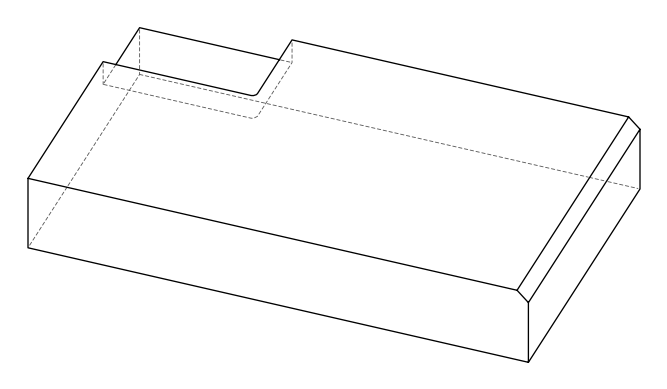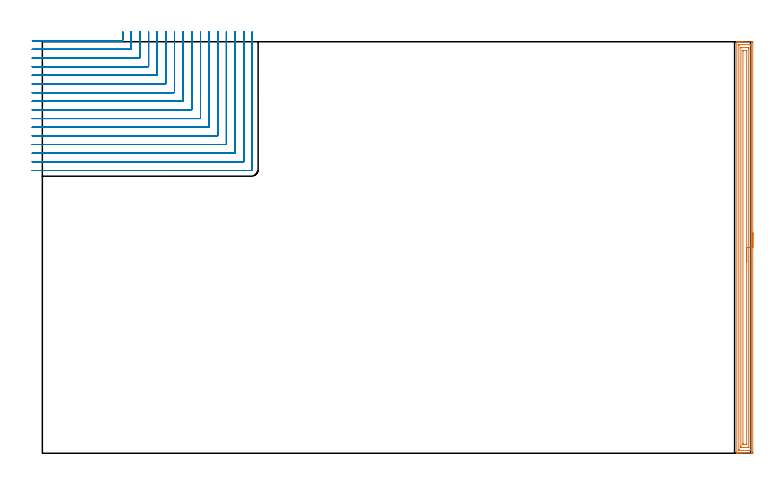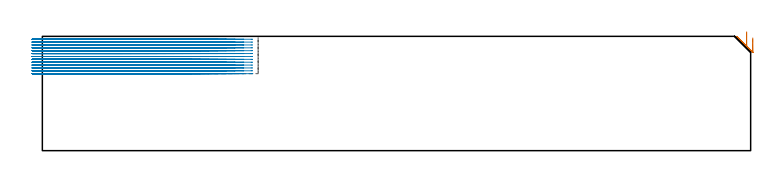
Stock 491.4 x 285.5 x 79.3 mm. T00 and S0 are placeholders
(PLAN: 2 operations, 1 tool changes, 81.5 min)
(1 AREA_MILL | FG_CHAMFER_SURFACE | UGT0205_001 | 9.4 min | 17567 mm3)
(2 MILL_CORNER_NOTCH_RECTANGULAR | CORNER_NOTCH_RECTANGULAR | NXT0201_009 | Follow Part, ap 2, ae 75% | 72.05 min | 361622 mm3)
(TOOL UGT0205_001 | Chamfer Mill 20 x 3 x 45 deg. | D20 FL50 Z2)
(TOOL NXT0201_009 | ENDMILL 8mm [2P460-0800-NA 1630] | D8 FL26 Z6)
(OP 1 AREA_MILL)
G17 G21 G94 G90
T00 M6
G54
G17 G0 G90 X492.9 Y152.75 S1061 M3
G43 Z89.3 H0
Z78.2
G94 G1 Y152.712 Z77.328 F250.
Y152.598 Z76.463
Y152.409 Z75.612
Y152.147 Z74.78
Y151.813 Z73.974
Y151.41 Z73.2
Y150.941 Z72.464
Y150.41 Z71.772
Y149.821 Z71.129
Y149.178 Z70.54
Y148.486 Z70.008
Y147.75 Z69.54
Y146.976 Z69.137
Y146.17 Z68.803
Y145.338 Z68.541
Y144.486 Z68.352
Y143.622 Z68.238
Y142.75 Z68.2
Y0.888
X492.899 Y0.625 Z68.201
X492.893 Y0.005 Z68.204
X492.892 Y0.003 Z68.206
X492.269 Y0.001 Z68.829
X491.643 Y0. Z69.454
X485.114 Z75.981
X483.682 Z77.414
X483.326 Z77.77
X482.612 Z78.488
X482.304 Z78.796
X481.873 Y0.002 Z79.219
X481.843 Y0.004 Z79.248
X481.803 Y0.01 Z79.288
X481.8 Y0.178 Z79.3
Y285.322
X481.803 Y285.49 Z79.288
X481.871 Y285.493 Z79.221
X482.304 Y285.5 Z78.796
X482.612 Z78.488
X483.326 Z77.77
X484.577 Z76.52
X486.009 Z75.087
X492.269 Z68.829
X492.54 Y285.498 Z68.558
X492.892 Y285.49 Z68.206
X492.9 Y285.138 Z68.199
Y142.75 Z68.2
X491.486 Z69.614
X491.485 Y2.413 Z69.615
X491.484 Y2.303 Z69.616
X491.48 Y2.191 Z69.62
X491.471 Y2.01 Z69.629
X491.374 Y2.007 Z69.726
X490.892 Y2.001 Z70.208
X483.739 Y2. Z77.361
X483.326 Y2.002 Z77.774
X483.267 Y2.005 Z77.833
X483.233 Y2.01 Z77.867
X483.221 Y2.021 Z77.879
X483.219 Y2.079 Z77.881
X483.215 Y2.302 Z77.885
X483.214 Y2.413 Z77.886
X483.215 Y283.087 Z77.885
X483.216 Y283.197 Z77.884
X483.22 Y283.309 Z77.88
X483.229 Y283.49 Z77.871
X483.326 Y283.493 Z77.774
X483.808 Y283.499 Z77.292
X490.961 Y283.5 Z70.139
X491.374 Y283.498 Z69.726
X491.433 Y283.495 Z69.667
X491.467 Y283.49 Z69.633
X491.479 Y283.479 Z69.621
X491.481 Y283.421 Z69.619
X491.485 Y283.198 Z69.615
X491.486 Y283.087 Z69.614
Y142.75
X490.072 Z71.028
X490.071 Y4.201 Z71.029
X490.07 Y4.079 Z71.03
X490.067 Y4.02 Z71.033
X490.066 Y4.013 Z71.034
X490.044 Y4.009 Z71.056
X489.987 Y4.004 Z71.113
X489.786 Y4. Z71.314
X485.114 Z75.986
X484.914 Y4.002 Z76.187
X484.78 Y4.005 Z76.32
X484.673 Y4.01 Z76.427
X484.635 Y4.019 Z76.465
X484.634 Y4.04 Z76.466
X484.631 Y4.201 Z76.469
X484.629 Y4.686 Z76.471
X484.628 Y5.095 Z76.472
X484.629 Y281.299 Z76.471
X484.63 Y281.421 Z76.47
X484.633 Y281.48 Z76.467
X484.634 Y281.487 Z76.466
X484.656 Y281.491 Z76.444
X484.713 Y281.496 Z76.387
X484.914 Y281.5 Z76.186
X489.586 Z71.514
X489.787 Y281.498 Z71.313
X489.92 Y281.495 Z71.18
X490.027 Y281.49 Z71.073
X490.065 Y281.481 Z71.035
X490.066 Y281.46 Z71.034
X490.069 Y281.299 Z71.031
X490.071 Y280.814 Z71.029
X490.072 Y280.405 Z71.028
Y142.75
X488.657 Z72.443
Y6.882
X488.651 Y6.028 Z72.449
X488.647 Y6.01 Z72.453
X488.624 Y6.005 Z72.476
X488.57 Y6.001 Z72.53
X486.13 Z74.97
X486.076 Y6.005 Z75.024
X486.053 Y6.01 Z75.047
X486.05 Y6.023 Z75.05
X486.043 Y6.848 Z75.057
Y6.882
Y278.618
X486.049 Y279.471 Z75.051
X486.053 Y279.49 Z75.047
X486.076 Y279.495 Z75.024
X486.13 Y279.499 Z74.97
X488.57 Z72.53
X488.625 Y279.495 Z72.475
X488.647 Y279.49 Z72.453
X488.65 Y279.477 Z72.45
X488.657 Y278.652 Z72.443
Y278.618
Y142.75
Y141.878 Z72.481
Y141.013 Z72.595
Y140.162 Z72.783
Y139.33 Z73.046
Y138.524 Z73.38
Y137.75 Z73.782
Y137.014 Z74.251
Y136.322 Z74.782
Y135.679 Z75.372
Y135.09 Z76.015
Y134.558 Z76.707
Y134.09 Z77.443
Y133.687 Z78.216
Y133.353 Z79.022
Y133.091 Z79.854
Y132.902 Z80.706
Y132.788 Z81.571
Y132.75 Z82.443
G0 Z89.3
M5
M2
(OP 2 MILL_CORNER_NOTCH_RECTANGULAR)
G17 G21 G94 G90
T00 M6
G54
G17 G0 G90 X-6.938 Y286.2 S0 M3
G43 Z89.3 H1
Z77.308
G94 G1 X-3.938 F250.
X55.306 F500.
G3 X55.7 Y286.594 R0.4
G1 Y289.5
Y292.5 F250.
G0 Z89.3
X-7. Y280.2
Z77.308
G1 X-4.
X61.306 F500.
G3 X61.7 Y280.594 R0.4
G1 Y289.5
Y292.5 F250.
G0 Z89.3
X-7. Y274.2
Z77.308
G1 X-4.
X67.306 F500.
G3 X67.7 Y274.594 R0.4
G1 Y289.5
Y292.5 F250.
G0 Z89.3
X-7. Y268.2
Z77.308
G1 X-4.
X73.306 F500.
G3 X73.7 Y268.594 R0.4
G1 Y289.5
Y292.5 F250.
G0 Z89.3
X-7. Y262.2
Z77.308
G1 X-4.
X79.305 F500.
G3 X79.7 Y262.595 R0.4
G1 Y289.5
Y292.5 F250.
G0 Z89.3
X-7. Y256.2
Z77.308
G1 X-4.
X85.305 F500.
G3 X85.7 Y256.595 R0.4
G1 Y289.5
Y292.5 F250.
G0 Z89.3
X-7. Y250.2
Z77.308
G1 X-4.
X91.305 F500.
G3 X91.7 Y250.595 R0.4
G1 Y289.5
Y292.5 F250.
G0 Z89.3
X-7. Y244.2
Z77.308
G1 X-4.
X97.305 F500.
G3 X97.7 Y244.595 R0.4
G1 Y289.5
Y292.5 F250.
G0 Z89.3
X-7. Y238.2
Z77.308
G1 X-4.
X103.305 F500.
G3 X103.7 Y238.595 R0.4
G1 Y289.5
Y292.5 F250.
G0 Z89.3
X-7. Y232.2
Z77.308
G1 X-4.
X109.304 F500.
G3 X109.7 Y232.596 R0.4
G1 Y289.5
Y292.5 F250.
G0 Z89.3
X-7. Y226.2
Z77.308
G1 X-4.
X115.304 F500.
G3 X115.7 Y226.596 R0.4
G1 Y289.5
Y292.5 F250.
G0 Z89.3
X-7. Y220.2
Z77.308
G1 X-4.
X121.304 F500.
G3 X121.7 Y220.596 R0.4
G1 Y289.5
Y292.5 F250.
G0 Z89.3
X-7. Y214.2
Z77.308
G1 X-4.
X127.304 F500.
G3 X127.7 Y214.596 R0.4
G1 Y289.5
Y292.5 F250.
G0 Z89.3
X-7. Y208.2
Z77.308
G1 X-4.
X133.303 F500.
G3 X133.7 Y208.597 R0.4
G1 Y289.5
Y292.5 F250.
G0 Z89.3
X-7. Y202.2
Z77.308
G1 X-4.
X139.303 F500.
G3 X139.7 Y202.597 R0.4
G1 Y289.5
Y292.5 F250.
G0 Z89.3
X-7. Y196.2
Z77.308
G1 X-4.
X144.9 F500.
G3 X145.7 Y197. R0.8
G1 Y289.5
Y292.5 F250.
G0 Z89.3
X-6.938 Y286.2
Z75.315
G1 X-3.938
X55.306 F500.
G3 X55.7 Y286.594 R0.4
G1 Y289.5
Y292.5 F250.
G0 Z89.3
X-7. Y280.2
Z75.315
G1 X-4.
X61.306 F500.
G3 X61.7 Y280.594 R0.4
G1 Y289.5
Y292.5 F250.
G0 Z89.3
X-7. Y274.2
Z75.315
G1 X-4.
X67.306 F500.
G3 X67.7 Y274.594 R0.4
G1 Y289.5
Y292.5 F250.
G0 Z89.3
X-7. Y268.2
Z75.315
G1 X-4.
X73.306 F500.
G3 X73.7 Y268.594 R0.4
G1 Y289.5
Y292.5 F250.
G0 Z89.3
X-7. Y262.2
Z75.315
G1 X-4.
X79.305 F500.
G3 X79.7 Y262.595 R0.4
G1 Y289.5
Y292.5 F250.
G0 Z89.3
X-7. Y256.2
Z75.315
G1 X-4.
X85.305 F500.
G3 X85.7 Y256.595 R0.4
G1 Y289.5
Y292.5 F250.
G0 Z89.3
X-7. Y250.2
Z75.315
G1 X-4.
X91.305 F500.
G3 X91.7 Y250.595 R0.4
G1 Y289.5
Y292.5 F250.
G0 Z89.3
X-7. Y244.2
Z75.315
G1 X-4.
X97.305 F500.
G3 X97.7 Y244.595 R0.4
G1 Y289.5
Y292.5 F250.
G0 Z89.3
X-7. Y238.2
Z75.315
G1 X-4.
X103.304 F500.
G3 X103.7 Y238.596 R0.4
G1 Y289.5
Y292.5 F250.
G0 Z89.3
X-7. Y232.2
Z75.315
G1 X-4.
X109.304 F500.
G3 X109.7 Y232.596 R0.4
G1 Y289.5
Y292.5 F250.
G0 Z89.3
X-7. Y226.2
Z75.315
G1 X-4.
X115.304 F500.
G3 X115.7 Y226.596 R0.4
G1 Y289.5
Y292.5 F250.
G0 Z89.3
X-7. Y220.2
Z75.315
G1 X-4.
X121.304 F500.
G3 X121.7 Y220.596 R0.4
G1 Y289.5
Y292.5 F250.
G0 Z89.3
X-7. Y214.2
Z75.315
G1 X-4.
X127.304 F500.
G3 X127.7 Y214.596 R0.4
G1 Y289.5
Y292.5 F250.
G0 Z89.3
X-7. Y208.2
Z75.315
G1 X-4.
X133.303 F500.
G3 X133.7 Y208.597 R0.4
G1 Y289.5
Y292.5 F250.
G0 Z89.3
X-7. Y202.2
Z75.315
G1 X-4.
X139.303 F500.
G3 X139.7 Y202.597 R0.4
G1 Y289.5
Y292.5 F250.
G0 Z89.3
X-7. Y196.2
Z75.315
G1 X-4.
X144.9 F500.
G3 X145.7 Y197. R0.8
G1 Y289.5
Y292.5 F250.
G0 Z89.3
X-6.938 Y286.2
Z73.323
G1 X-3.938
X55.306 F500.
G3 X55.7 Y286.594 R0.4
G1 Y289.5
Y292.5 F250.
G0 Z89.3
X-7. Y280.2
Z73.323
G1 X-4.
X61.306 F500.
G3 X61.7 Y280.594 R0.4
G1 Y289.5
Y292.5 F250.
G0 Z89.3
X-7. Y274.2
Z73.323
G1 X-4.
X67.306 F500.
G3 X67.7 Y274.594 R0.4
G1 Y289.5
Y292.5 F250.
G0 Z89.3
X-7. Y268.2
Z73.323
G1 X-4.
X73.306 F500.
G3 X73.7 Y268.594 R0.4
G1 Y289.5
Y292.5 F250.
G0 Z89.3
X-7. Y262.2
Z73.323
G1 X-4.
X79.305 F500.
G3 X79.7 Y262.595 R0.4
G1 Y289.5
Y292.5 F250.
G0 Z89.3
X-7. Y256.2
Z73.323
G1 X-4.
X85.305 F500.
G3 X85.7 Y256.595 R0.4
G1 Y289.5
Y292.5 F250.
G0 Z89.3
X-7. Y250.2
Z73.323
G1 X-4.
X91.305 F500.
G3 X91.7 Y250.595 R0.4
G1 Y289.5
Y292.5 F250.
G0 Z89.3
X-7. Y244.2
Z73.323
G1 X-4.
X97.305 F500.
G3 X97.7 Y244.595 R0.4
G1 Y289.5
Y292.5 F250.
G0 Z89.3
X-7. Y238.2
Z73.323
G1 X-4.
X103.305 F500.
G3 X103.7 Y238.595 R0.4
G1 Y289.5
Y292.5 F250.
G0 Z89.3
X-7. Y232.2
Z73.323
G1 X-4.
X109.304 F500.
G3 X109.7 Y232.596 R0.4
G1 Y289.5
Y292.5 F250.
G0 Z89.3
X-7. Y226.2
Z73.323
G1 X-4.
X115.304 F500.
G3 X115.7 Y226.596 R0.4
G1 Y289.5
Y292.5 F250.
G0 Z89.3
X-7. Y220.2
Z73.323
G1 X-4.
X121.304 F500.
G3 X121.7 Y220.596 R0.4
G1 Y289.5
Y292.5 F250.
G0 Z89.3
X-7. Y214.2
Z73.323
G1 X-4.
X127.304 F500.
G3 X127.7 Y214.596 R0.4
G1 Y289.5
Y292.5 F250.
G0 Z89.3
X-7. Y208.2
Z73.323
G1 X-4.
X133.303 F500.
G3 X133.7 Y208.597 R0.4
G1 Y289.5
Y292.5 F250.
G0 Z89.3
X-7. Y202.2
Z73.323
G1 X-4.
X139.303 F500.
G3 X139.7 Y202.597 R0.4
G1 Y289.5
Y292.5 F250.
G0 Z89.3
X-7. Y196.2
Z73.323
G1 X-4.
X144.9 F500.
G3 X145.7 Y197. R0.8
G1 Y289.5
Y292.5 F250.
G0 Z89.3
X-6.938 Y286.2
Z71.331
G1 X-3.938
X55.306 F500.
G3 X55.7 Y286.594 R0.4
G1 Y289.5
Y292.5 F250.
G0 Z89.3
X-7. Y280.2
Z71.331
G1 X-4.
X61.306 F500.
G3 X61.7 Y280.594 R0.4
G1 Y289.5
Y292.5 F250.
G0 Z89.3
X-7. Y274.2
Z71.331
G1 X-4.
X67.306 F500.
G3 X67.7 Y274.594 R0.4
G1 Y289.5
Y292.5 F250.
G0 Z89.3
X-7. Y268.2
Z71.331
G1 X-4.
X73.306 F500.
G3 X73.7 Y268.594 R0.4
G1 Y289.5
Y292.5 F250.
G0 Z89.3
X-7. Y262.2
Z71.331
G1 X-4.
X79.305 F500.
G3 X79.7 Y262.595 R0.4
G1 Y289.5
Y292.5 F250.
G0 Z89.3
X-7. Y256.2
Z71.331
G1 X-4.
X85.305 F500.
G3 X85.7 Y256.595 R0.4
G1 Y289.5
Y292.5 F250.
G0 Z89.3
X-7. Y250.2
Z71.331
G1 X-4.
X91.305 F500.
G3 X91.7 Y250.595 R0.4
G1 Y289.5
Y292.5 F250.
G0 Z89.3
X-7. Y244.2
Z71.331
G1 X-4.
X97.305 F500.
G3 X97.7 Y244.595 R0.4
G1 Y289.5
Y292.5 F250.
G0 Z89.3
X-7. Y238.2
Z71.331
G1 X-4.
X103.305 F500.
G3 X103.7 Y238.595 R0.4
G1 Y289.5
Y292.5 F250.
G0 Z89.3
X-7. Y232.2
Z71.331
G1 X-4.
X109.304 F500.
G3 X109.7 Y232.596 R0.4
G1 Y289.5
Y292.5 F250.
G0 Z89.3
X-7. Y226.2
Z71.331
G1 X-4.
X115.304 F500.
G3 X115.7 Y226.596 R0.4
G1 Y289.5
Y292.5 F250.
G0 Z89.3
X-7. Y220.2
Z71.331
G1 X-4.
X121.304 F500.
G3 X121.7 Y220.596 R0.4
G1 Y289.5
Y292.5 F250.
G0 Z89.3
X-7. Y214.2
Z71.331
G1 X-4.
X127.304 F500.
G3 X127.7 Y214.596 R0.4
G1 Y289.5
Y292.5 F250.
G0 Z89.3
X-7. Y208.2
Z71.331
G1 X-4.
X133.303 F500.
G3 X133.7 Y208.597 R0.4
G1 Y289.5
Y292.5 F250.
G0 Z89.3
X-7. Y202.2
Z71.331
G1 X-4.
X139.303 F500.
G3 X139.7 Y202.597 R0.4
G1 Y289.5
Y292.5 F250.
G0 Z89.3
X-7. Y196.2
Z71.331
G1 X-4.
X144.9 F500.
G3 X145.7 Y197. R0.8
G1 Y289.5
Y292.5 F250.
G0 Z89.3
X-6.938 Y286.2
Z69.338
G1 X-3.938
X55.306 F500.
G3 X55.7 Y286.594 R0.4
G1 Y289.5
Y292.5 F250.
G0 Z89.3
X-7. Y280.2
Z69.338
G1 X-4.
X61.306 F500.
G3 X61.7 Y280.594 R0.4
G1 Y289.5
Y292.5 F250.
G0 Z89.3
X-7. Y274.2
Z69.338
G1 X-4.
X67.306 F500.
G3 X67.7 Y274.594 R0.4
G1 Y289.5
Y292.5 F250.
G0 Z89.3
X-7. Y268.2
Z69.338
G1 X-4.
X73.306 F500.
G3 X73.7 Y268.594 R0.4
G1 Y289.5
Y292.5 F250.
G0 Z89.3
X-7. Y262.2
Z69.338
G1 X-4.
X79.305 F500.
G3 X79.7 Y262.595 R0.4
G1 Y289.5
Y292.5 F250.
G0 Z89.3
X-7. Y256.2
Z69.338
G1 X-4.
X85.305 F500.
G3 X85.7 Y256.595 R0.4
G1 Y289.5
Y292.5 F250.
G0 Z89.3
X-7. Y250.2
Z69.338
G1 X-4.
X91.305 F500.
G3 X91.7 Y250.595 R0.4
G1 Y289.5
Y292.5 F250.
G0 Z89.3
X-7. Y244.2
Z69.338
G1 X-4.
X97.305 F500.
G3 X97.7 Y244.595 R0.4
G1 Y289.5
Y292.5 F250.
G0 Z89.3
X-7. Y238.2
Z69.338
G1 X-4.
X103.305 F500.
G3 X103.7 Y238.595 R0.4
G1 Y289.5
Y292.5 F250.
G0 Z89.3
X-7. Y232.2
Z69.338
G1 X-4.
X109.304 F500.
G3 X109.7 Y232.596 R0.4
G1 Y289.5
Y292.5 F250.
G0 Z89.3
X-7. Y226.2
Z69.338
G1 X-4.
X115.304 F500.
G3 X115.7 Y226.596 R0.4
G1 Y289.5
Y292.5 F250.
G0 Z89.3
X-7. Y220.2
Z69.338
G1 X-4.
X121.304 F500.
G3 X121.7 Y220.596 R0.4
G1 Y289.5
Y292.5 F250.
G0 Z89.3
X-7. Y214.2
Z69.338
G1 X-4.
X127.304 F500.
G3 X127.7 Y214.596 R0.4
G1 Y289.5
Y292.5 F250.
G0 Z89.3
X-7. Y208.2
Z69.338
G1 X-4.
X133.303 F500.
G3 X133.7 Y208.597 R0.4
G1 Y289.5
Y292.5 F250.
G0 Z89.3
X-7. Y202.2
Z69.338
G1 X-4.
X139.303 F500.
G3 X139.7 Y202.597 R0.4
G1 Y289.5
Y292.5 F250.
G0 Z89.3
X-7. Y196.2
Z69.338
G1 X-4.
X144.9 F500.
G3 X145.7 Y197. R0.8
G1 Y289.5
Y292.5 F250.
G0 Z89.3
X-6.938 Y286.2
Z67.346
G1 X-3.938
X55.306 F500.
G3 X55.7 Y286.594 R0.4
G1 Y289.5
Y292.5 F250.
G0 Z89.3
X-7. Y280.2
Z67.346
G1 X-4.
X61.306 F500.
G3 X61.7 Y280.594 R0.4
G1 Y289.5
Y292.5 F250.
G0 Z89.3
X-7. Y274.2
Z67.346
G1 X-4.
X67.306 F500.
G3 X67.7 Y274.594 R0.4
G1 Y289.5
Y292.5 F250.
G0 Z89.3
X-7. Y268.2
Z67.346
G1 X-4.
X73.306 F500.
G3 X73.7 Y268.594 R0.4
G1 Y289.5
Y292.5 F250.
G0 Z89.3
X-7. Y262.2
Z67.346
G1 X-4.
X79.305 F500.
G3 X79.7 Y262.595 R0.4
G1 Y289.5
Y292.5 F250.
G0 Z89.3
X-7. Y256.2
Z67.346
G1 X-4.
X85.305 F500.
G3 X85.7 Y256.595 R0.4
G1 Y289.5
Y292.5 F250.
G0 Z89.3
X-7. Y250.2
Z67.346
G1 X-4.
X91.305 F500.
G3 X91.7 Y250.595 R0.4
G1 Y289.5
Y292.5 F250.
G0 Z89.3
X-7. Y244.2
Z67.346
G1 X-4.
X97.305 F500.
G3 X97.7 Y244.595 R0.4
G1 Y289.5
Y292.5 F250.
G0 Z89.3
X-7. Y238.2
Z67.346
G1 X-4.
X103.305 F500.
G3 X103.7 Y238.595 R0.4
G1 Y289.5
Y292.5 F250.
G0 Z89.3
X-7. Y232.2
Z67.346
G1 X-4.
X109.304 F500.
G3 X109.7 Y232.596 R0.4
G1 Y289.5
Y292.5 F250.
G0 Z89.3
X-7. Y226.2
Z67.346
G1 X-4.
X115.304 F500.
G3 X115.7 Y226.596 R0.4
G1 Y289.5
Y292.5 F250.
G0 Z89.3
X-7. Y220.2
Z67.346
G1 X-4.
X121.304 F500.
G3 X121.7 Y220.596 R0.4
G1 Y289.5
Y292.5 F250.
G0 Z89.3
X-7. Y214.2
Z67.346
G1 X-4.
X127.304 F500.
G3 X127.7 Y214.596 R0.4
G1 Y289.5
Y292.5 F250.
G0 Z89.3
X-7. Y208.2
Z67.346
G1 X-4.
X133.303 F500.
G3 X133.7 Y208.597 R0.4
G1 Y289.5
Y292.5 F250.
G0 Z89.3
X-7. Y202.2
Z67.346
G1 X-4.
X139.303 F500.
G3 X139.7 Y202.597 R0.4
G1 Y289.5
Y292.5 F250.
G0 Z89.3
X-7. Y196.2
Z67.346
G1 X-4.
X144.9 F500.
G3 X145.7 Y197. R0.8
G1 Y289.5
Y292.5 F250.
G0 Z89.3
X-6.938 Y286.2
Z65.354
G1 X-3.938
X55.306 F500.
G3 X55.7 Y286.594 R0.4
G1 Y289.5
Y292.5 F250.
G0 Z89.3
X-7. Y280.2
Z65.354
G1 X-4.
X61.306 F500.
G3 X61.7 Y280.594 R0.4
G1 Y289.5
Y292.5 F250.
G0 Z89.3
X-7. Y274.2
Z65.354
G1 X-4.
X67.306 F500.
G3 X67.7 Y274.594 R0.4
G1 Y289.5
Y292.5 F250.
G0 Z89.3
X-7. Y268.2
Z65.354
G1 X-4.
X73.306 F500.
G3 X73.7 Y268.594 R0.4
G1 Y289.5
Y292.5 F250.
G0 Z89.3
X-7. Y262.2
Z65.354
G1 X-4.
X79.305 F500.
G3 X79.7 Y262.595 R0.4
G1 Y289.5
Y292.5 F250.
G0 Z89.3
X-7. Y256.2
Z65.354
G1 X-4.
X85.305 F500.
G3 X85.7 Y256.595 R0.4
G1 Y289.5
Y292.5 F250.
G0 Z89.3
X-7. Y250.2
Z65.354
G1 X-4.
X91.305 F500.
G3 X91.7 Y250.595 R0.4
G1 Y289.5
Y292.5 F250.
G0 Z89.3
X-7. Y244.2
Z65.354
G1 X-4.
X97.305 F500.
G3 X97.7 Y244.595 R0.4
G1 Y289.5
Y292.5 F250.
G0 Z89.3
X-7. Y238.2
Z65.354
G1 X-4.
X103.305 F500.
G3 X103.7 Y238.595 R0.4
G1 Y289.5
Y292.5 F250.
G0 Z89.3
X-7. Y232.2
Z65.354
G1 X-4.
X109.304 F500.
G3 X109.7 Y232.596 R0.4
G1 Y289.5
Y292.5 F250.
G0 Z89.3
X-7. Y226.2
Z65.354
G1 X-4.
X115.304 F500.
G3 X115.7 Y226.596 R0.4
G1 Y289.5
Y292.5 F250.
G0 Z89.3
X-7. Y220.2
Z65.354
G1 X-4.
X121.304 F500.
G3 X121.7 Y220.596 R0.4
G1 Y289.5
Y292.5 F250.
G0 Z89.3
X-7. Y214.2
Z65.354
G1 X-4.
X127.304 F500.
G3 X127.7 Y214.596 R0.4
G1 Y289.5
Y292.5 F250.
G0 Z89.3
X-7. Y208.2
Z65.354
G1 X-4.
X133.303 F500.
G3 X133.7 Y208.597 R0.4
G1 Y289.5
Y292.5 F250.
G0 Z89.3
X-7. Y202.2
Z65.354
G1 X-4.
X139.303 F500.
G3 X139.7 Y202.597 R0.4
G1 Y289.5
Y292.5 F250.
G0 Z89.3
X-7. Y196.2
Z65.354
G1 X-4.
X144.9 F500.
G3 X145.7 Y197. R0.8
G1 Y289.5
Y292.5 F250.
G0 Z89.3
X-6.938 Y286.2
Z63.362
G1 X-3.938
X55.306 F500.
G3 X55.7 Y286.594 R0.4
G1 Y289.5
Y292.5 F250.
G0 Z89.3
X-7. Y280.2
Z63.362
G1 X-4.
X61.306 F500.
G3 X61.7 Y280.594 R0.4
G1 Y289.5
Y292.5 F250.
G0 Z89.3
X-7. Y274.2
Z63.362
G1 X-4.
X67.306 F500.
G3 X67.7 Y274.594 R0.4
G1 Y289.5
Y292.5 F250.
G0 Z89.3
X-7. Y268.2
Z63.362
G1 X-4.
X73.306 F500.
G3 X73.7 Y268.594 R0.4
G1 Y289.5
Y292.5 F250.
G0 Z89.3
X-7. Y262.2
Z63.362
G1 X-4.
X79.305 F500.
G3 X79.7 Y262.595 R0.4
G1 Y289.5
Y292.5 F250.
G0 Z89.3
X-7. Y256.2
Z63.362
G1 X-4.
X85.305 F500.
G3 X85.7 Y256.595 R0.4
G1 Y289.5
Y292.5 F250.
G0 Z89.3
X-7. Y250.2
Z63.362
G1 X-4.
X91.305 F500.
G3 X91.7 Y250.595 R0.4
G1 Y289.5
Y292.5 F250.
G0 Z89.3
X-7. Y244.2
Z63.362
G1 X-4.
X97.305 F500.
G3 X97.7 Y244.595 R0.4
G1 Y289.5
Y292.5 F250.
G0 Z89.3
X-7. Y238.2
Z63.362
G1 X-4.
X103.305 F500.
G3 X103.7 Y238.595 R0.4
G1 Y289.5
Y292.5 F250.
G0 Z89.3
X-7. Y232.2
Z63.362
G1 X-4.
X109.304 F500.
G3 X109.7 Y232.596 R0.4
G1 Y289.5
Y292.5 F250.
G0 Z89.3
X-7. Y226.2
Z63.362
G1 X-4.
X115.304 F500.
G3 X115.7 Y226.596 R0.4
G1 Y289.5
Y292.5 F250.
G0 Z89.3
X-7. Y220.2
Z63.362
G1 X-4.
X121.304 F500.
G3 X121.7 Y220.596 R0.4
G1 Y289.5
Y292.5 F250.
G0 Z89.3
X-7. Y214.2
Z63.362
G1 X-4.
X127.304 F500.
G3 X127.7 Y214.596 R0.4
G1 Y289.5
Y292.5 F250.
G0 Z89.3
X-7. Y208.2
Z63.362
G1 X-4.
X133.303 F500.
G3 X133.7 Y208.597 R0.4
G1 Y289.5
Y292.5 F250.
G0 Z89.3
X-7. Y202.2
Z63.362
G1 X-4.
X139.303 F500.
G3 X139.7 Y202.597 R0.4
G1 Y289.5
Y292.5 F250.
G0 Z89.3
X-7. Y196.2
Z63.362
G1 X-4.
X144.9 F500.
G3 X145.7 Y197. R0.8
G1 Y289.5
Y292.5 F250.
G0 Z89.3
X-6.938 Y286.2
Z61.369
G1 X-3.938
X55.306 F500.
G3 X55.7 Y286.594 R0.4
G1 Y289.5
Y292.5 F250.
G0 Z89.3
X-7. Y280.2
Z61.369
G1 X-4.
X61.306 F500.
G3 X61.7 Y280.594 R0.4
G1 Y289.5
Y292.5 F250.
G0 Z89.3
X-7. Y274.2
Z61.369
G1 X-4.
X67.306 F500.
G3 X67.7 Y274.594 R0.4
G1 Y289.5
Y292.5 F250.
G0 Z89.3
X-7. Y268.2
Z61.369
G1 X-4.
X73.306 F500.
G3 X73.7 Y268.594 R0.4
G1 Y289.5
Y292.5 F250.
G0 Z89.3
X-7. Y262.2
Z61.369
G1 X-4.
X79.305 F500.
G3 X79.7 Y262.595 R0.4
G1 Y289.5
Y292.5 F250.
G0 Z89.3
X-7. Y256.2
Z61.369
G1 X-4.
X85.305 F500.
G3 X85.7 Y256.595 R0.4
G1 Y289.5
Y292.5 F250.
G0 Z89.3
X-7. Y250.2
Z61.369
G1 X-4.
X91.305 F500.
G3 X91.7 Y250.595 R0.4
G1 Y289.5
Y292.5 F250.
G0 Z89.3
X-7. Y244.2
Z61.369
G1 X-4.
X97.305 F500.
G3 X97.7 Y244.595 R0.4
G1 Y289.5
Y292.5 F250.
G0 Z89.3
X-7. Y238.2
Z61.369
G1 X-4.
X103.305 F500.
G3 X103.7 Y238.595 R0.4
G1 Y289.5
Y292.5 F250.
G0 Z89.3
X-7. Y232.2
Z61.369
G1 X-4.
X109.304 F500.
G3 X109.7 Y232.596 R0.4
G1 Y289.5
Y292.5 F250.
G0 Z89.3
X-7. Y226.2
Z61.369
G1 X-4.
X115.304 F500.
G3 X115.7 Y226.596 R0.4
G1 Y289.5
Y292.5 F250.
G0 Z89.3
X-7. Y220.2
Z61.369
G1 X-4.
X121.304 F500.
G3 X121.7 Y220.596 R0.4
G1 Y289.5
Y292.5 F250.
G0 Z89.3
X-7. Y214.2
Z61.369
G1 X-4.
X127.304 F500.
G3 X127.7 Y214.596 R0.4
G1 Y289.5
Y292.5 F250.
G0 Z89.3
X-7. Y208.2
Z61.369
G1 X-4.
X133.303 F500.
G3 X133.7 Y208.597 R0.4
G1 Y289.5
Y292.5 F250.
G0 Z89.3
X-7. Y202.2
Z61.369
G1 X-4.
X139.303 F500.
G3 X139.7 Y202.597 R0.4
G1 Y289.5
Y292.5 F250.
G0 Z89.3
X-7. Y196.2
Z61.369
G1 X-4.
X144.9 F500.
G3 X145.7 Y197. R0.8
G1 Y289.5
Y292.5 F250.
G0 Z89.3
X-6.938 Y286.2
Z59.377
G1 X-3.938
X55.306 F500.
G3 X55.7 Y286.594 R0.4
G1 Y289.5
Y292.5 F250.
G0 Z89.3
X-7. Y280.2
Z59.377
G1 X-4.
X61.306 F500.
G3 X61.7 Y280.594 R0.4
G1 Y289.5
Y292.5 F250.
G0 Z89.3
X-7. Y274.2
Z59.377
G1 X-4.
X67.306 F500.
G3 X67.7 Y274.594 R0.4
G1 Y289.5
Y292.5 F250.
G0 Z89.3
X-7. Y268.2
Z59.377
G1 X-4.
X73.306 F500.
G3 X73.7 Y268.594 R0.4
G1 Y289.5
Y292.5 F250.
G0 Z89.3
X-7. Y262.2
Z59.377
G1 X-4.
X79.305 F500.
G3 X79.7 Y262.595 R0.4
G1 Y289.5
Y292.5 F250.
G0 Z89.3
X-7. Y256.2
Z59.377
G1 X-4.
X85.305 F500.
G3 X85.7 Y256.595 R0.4
G1 Y289.5
Y292.5 F250.
G0 Z89.3
X-7. Y250.2
Z59.377
G1 X-4.
X91.305 F500.
G3 X91.7 Y250.595 R0.4
G1 Y289.5
Y292.5 F250.
G0 Z89.3
X-7. Y244.2
Z59.377
G1 X-4.
X97.305 F500.
G3 X97.7 Y244.595 R0.4
G1 Y289.5
Y292.5 F250.
G0 Z89.3
X-7. Y238.2
Z59.377
G1 X-4.
X103.305 F500.
G3 X103.7 Y238.595 R0.4
G1 Y289.5
Y292.5 F250.
G0 Z89.3
X-7. Y232.2
Z59.377
G1 X-4.
X109.304 F500.
G3 X109.7 Y232.596 R0.4
G1 Y289.5
Y292.5 F250.
G0 Z89.3
X-7. Y226.2
Z59.377
G1 X-4.
X115.304 F500.
G3 X115.7 Y226.596 R0.4
G1 Y289.5
Y292.5 F250.
G0 Z89.3
X-7. Y220.2
Z59.377
G1 X-4.
X121.304 F500.
G3 X121.7 Y220.596 R0.4
G1 Y289.5
Y292.5 F250.
G0 Z89.3
X-7. Y214.2
Z59.377
G1 X-4.
X127.304 F500.
G3 X127.7 Y214.596 R0.4
G1 Y289.5
Y292.5 F250.
G0 Z89.3
X-7. Y208.2
Z59.377
G1 X-4.
X133.303 F500.
G3 X133.7 Y208.597 R0.4
G1 Y289.5
Y292.5 F250.
G0 Z89.3
X-7. Y202.2
Z59.377
G1 X-4.
X139.303 F500.
G3 X139.7 Y202.597 R0.4
G1 Y289.5
Y292.5 F250.
G0 Z89.3
X-7. Y196.2
Z59.377
G1 X-4.
X144.9 F500.
G3 X145.7 Y197. R0.8
G1 Y289.5
Y292.5 F250.
G0 Z89.3
X-6.938 Y286.2
Z57.385
G1 X-3.938
X55.306 F500.
G3 X55.7 Y286.594 R0.4
G1 Y289.5
Y292.5 F250.
G0 Z89.3
X-7. Y280.2
Z57.385
G1 X-4.
X61.306 F500.
G3 X61.7 Y280.594 R0.4
G1 Y289.5
Y292.5 F250.
G0 Z89.3
X-7. Y274.2
Z57.385
G1 X-4.
X67.306 F500.
G3 X67.7 Y274.594 R0.4
G1 Y289.5
Y292.5 F250.
G0 Z89.3
X-7. Y268.2
Z57.385
G1 X-4.
X73.306 F500.
G3 X73.7 Y268.594 R0.4
G1 Y289.5
Y292.5 F250.
G0 Z89.3
X-7. Y262.2
Z57.385
G1 X-4.
X79.305 F500.
G3 X79.7 Y262.595 R0.4
G1 Y289.5
Y292.5 F250.
G0 Z89.3
X-7. Y256.2
Z57.385
G1 X-4.
X85.305 F500.
G3 X85.7 Y256.595 R0.4
G1 Y289.5
Y292.5 F250.
G0 Z89.3
X-7. Y250.2
Z57.385
G1 X-4.
X91.305 F500.
G3 X91.7 Y250.595 R0.4
G1 Y289.5
Y292.5 F250.
G0 Z89.3
X-7. Y244.2
Z57.385
G1 X-4.
X97.305 F500.
G3 X97.7 Y244.595 R0.4
G1 Y289.5
Y292.5 F250.
G0 Z89.3
X-7. Y238.2
Z57.385
G1 X-4.
X103.305 F500.
G3 X103.7 Y238.595 R0.4
G1 Y289.5
Y292.5 F250.
G0 Z89.3
X-7. Y232.2
Z57.385
G1 X-4.
X109.304 F500.
G3 X109.7 Y232.596 R0.4
G1 Y289.5
Y292.5 F250.
G0 Z89.3
X-7. Y226.2
Z57.385
G1 X-4.
X115.304 F500.
G3 X115.7 Y226.596 R0.4
G1 Y289.5
Y292.5 F250.
G0 Z89.3
X-7. Y220.2
Z57.385
G1 X-4.
X121.304 F500.
G3 X121.7 Y220.596 R0.4
G1 Y289.5
Y292.5 F250.
G0 Z89.3
X-7. Y214.2
Z57.385
G1 X-4.
X127.304 F500.
G3 X127.7 Y214.596 R0.4
G1 Y289.5
Y292.5 F250.
G0 Z89.3
X-7. Y208.2
Z57.385
G1 X-4.
X133.303 F500.
G3 X133.7 Y208.597 R0.4
G1 Y289.5
Y292.5 F250.
G0 Z89.3
X-7. Y202.2
Z57.385
G1 X-4.
X139.303 F500.
G3 X139.7 Y202.597 R0.4
G1 Y289.5
Y292.5 F250.
G0 Z89.3
X-7. Y196.2
Z57.385
G1 X-4.
X144.9 F500.
G3 X145.7 Y197. R0.8
G1 Y289.5
Y292.5 F250.
G0 Z89.3
X-6.938 Y286.2
Z55.392
G1 X-3.938
X55.306 F500.
G3 X55.7 Y286.594 R0.4
G1 Y289.5
Y292.5 F250.
G0 Z89.3
X-7. Y280.2
Z55.392
G1 X-4.
X61.306 F500.
G3 X61.7 Y280.594 R0.4
G1 Y289.5
Y292.5 F250.
G0 Z89.3
X-7. Y274.2
Z55.392
G1 X-4.
X67.306 F500.
G3 X67.7 Y274.594 R0.4
G1 Y289.5
Y292.5 F250.
G0 Z89.3
X-7. Y268.2
Z55.392
G1 X-4.
X73.306 F500.
G3 X73.7 Y268.594 R0.4
G1 Y289.5
Y292.5 F250.
G0 Z89.3
X-7. Y262.2
Z55.392
G1 X-4.
X79.305 F500.
G3 X79.7 Y262.595 R0.4
G1 Y289.5
Y292.5 F250.
G0 Z89.3
X-7. Y256.2
Z55.392
G1 X-4.
X85.305 F500.
G3 X85.7 Y256.595 R0.4
G1 Y289.5
Y292.5 F250.
G0 Z89.3
X-7. Y250.2
Z55.392
G1 X-4.
X91.305 F500.
G3 X91.7 Y250.595 R0.4
G1 Y289.5
Y292.5 F250.
G0 Z89.3
X-7. Y244.2
Z55.392
G1 X-4.
X97.305 F500.
G3 X97.7 Y244.595 R0.4
G1 Y289.5
Y292.5 F250.
G0 Z89.3
X-7. Y238.2
Z55.392
G1 X-4.
X103.305 F500.
G3 X103.7 Y238.595 R0.4
G1 Y289.5
Y292.5 F250.
G0 Z89.3
X-7. Y232.2
Z55.392
G1 X-4.
X109.304 F500.
G3 X109.7 Y232.596 R0.4
G1 Y289.5
Y292.5 F250.
G0 Z89.3
X-7. Y226.2
Z55.392
G1 X-4.
X115.304 F500.
G3 X115.7 Y226.596 R0.4
G1 Y289.5
Y292.5 F250.
G0 Z89.3
X-7. Y220.2
Z55.392
G1 X-4.
X121.304 F500.
G3 X121.7 Y220.596 R0.4
G1 Y289.5
Y292.5 F250.
G0 Z89.3
X-7. Y214.2
Z55.392
G1 X-4.
X127.304 F500.
G3 X127.7 Y214.596 R0.4
G1 Y289.5
Y292.5 F250.
G0 Z89.3
X-7. Y208.2
Z55.392
G1 X-4.
X133.303 F500.
G3 X133.7 Y208.597 R0.4
G1 Y289.5
Y292.5 F250.
G0 Z89.3
X-7. Y202.2
Z55.392
G1 X-4.
X139.303 F500.
G3 X139.7 Y202.597 R0.4
G1 Y289.5
Y292.5 F250.
G0 Z89.3
X-7. Y196.2
Z55.392
G1 X-4.
X144.9 F500.
G3 X145.7 Y197. R0.8
G1 Y289.5
Y292.5 F250.
G0 Z89.3
X-6.938 Y286.2
Z53.4
G1 X-3.938
X55.306 F500.
G3 X55.7 Y286.594 R0.4
G1 Y289.5
Y292.5 F250.
G0 Z89.3
X-7. Y280.2
Z53.4
G1 X-4.
X61.306 F500.
G3 X61.7 Y280.594 R0.4
G1 Y289.5
Y292.5 F250.
G0 Z89.3
X-7. Y274.2
Z53.4
G1 X-4.
X67.306 F500.
G3 X67.7 Y274.594 R0.4
G1 Y289.5
Y292.5 F250.
G0 Z89.3
X-7. Y268.2
Z53.4
G1 X-4.
X73.306 F500.
G3 X73.7 Y268.594 R0.4
G1 Y289.5
Y292.5 F250.
G0 Z89.3
X-7. Y262.2
Z53.4
G1 X-4.
X79.305 F500.
G3 X79.7 Y262.595 R0.4
G1 Y289.5
Y292.5 F250.
G0 Z89.3
X-7. Y256.2
Z53.4
G1 X-4.
X85.305 F500.
G3 X85.7 Y256.595 R0.4
G1 Y289.5
Y292.5 F250.
G0 Z89.3
X-7. Y250.2
Z53.4
G1 X-4.
X91.305 F500.
G3 X91.7 Y250.595 R0.4
G1 Y289.5
Y292.5 F250.
G0 Z89.3
X-7. Y244.2
Z53.4
G1 X-4.
X97.305 F500.
G3 X97.7 Y244.595 R0.4
G1 Y289.5
Y292.5 F250.
G0 Z89.3
X-7. Y238.2
Z53.4
G1 X-4.
X103.305 F500.
G3 X103.7 Y238.595 R0.4
G1 Y289.5
Y292.5 F250.
G0 Z89.3
X-7. Y232.2
Z53.4
G1 X-4.
X109.304 F500.
G3 X109.7 Y232.596 R0.4
G1 Y289.5
Y292.5 F250.
G0 Z89.3
X-7. Y226.2
Z53.4
G1 X-4.
X115.304 F500.
G3 X115.7 Y226.596 R0.4
G1 Y289.5
Y292.5 F250.
G0 Z89.3
X-7. Y220.2
Z53.4
G1 X-4.
X121.304 F500.
G3 X121.7 Y220.596 R0.4
G1 Y289.5
Y292.5 F250.
G0 Z89.3
X-7. Y214.2
Z53.4
G1 X-4.
X127.304 F500.
G3 X127.7 Y214.596 R0.4
G1 Y289.5
Y292.5 F250.
G0 Z89.3
X-7. Y208.2
Z53.4
G1 X-4.
X133.303 F500.
G3 X133.7 Y208.597 R0.4
G1 Y289.5
Y292.5 F250.
G0 Z89.3
X-7. Y202.2
Z53.4
G1 X-4.
X139.303 F500.
G3 X139.7 Y202.597 R0.4
G1 Y289.5
Y292.5 F250.
G0 Z89.3
X-7. Y196.2
Z53.4
G1 X-4.
X144.9 F500.
G3 X145.7 Y197. R0.8
G1 Y289.5
Y292.5 F250.
G0 Z89.3
M5
M2
